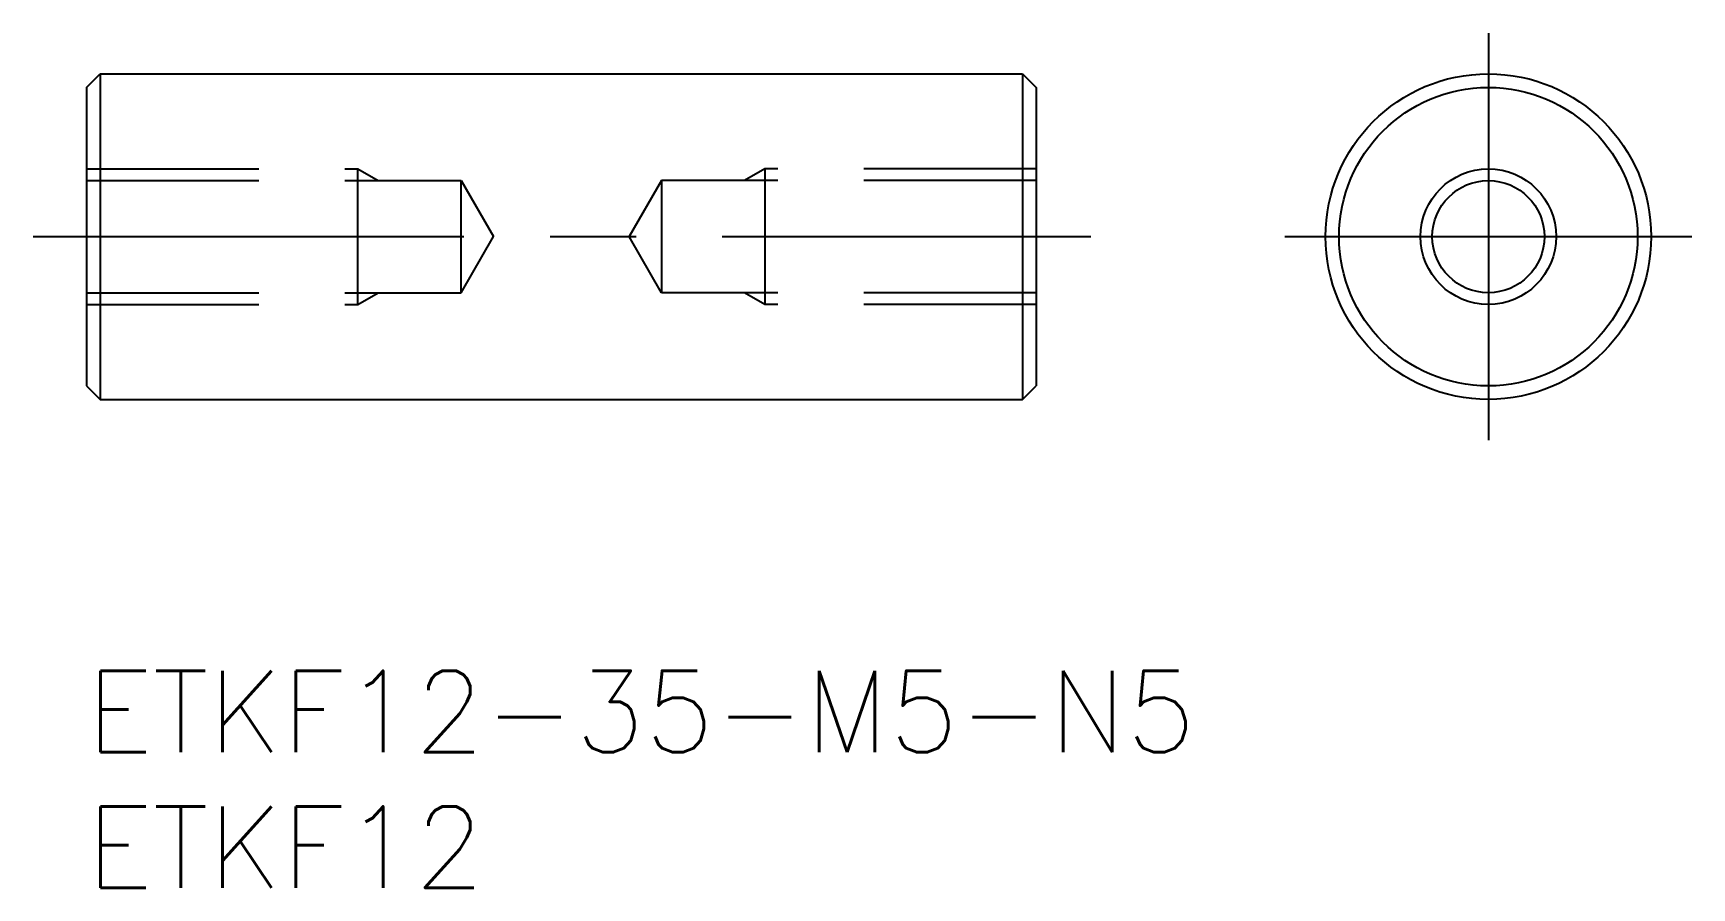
# Model space of a CAD drawing. Extents: x -2 to 59.2, y -8 to 23.5.
import ezdxf

# ---------------------------------------------------------------- set-up
doc = ezdxf.new("R2010")
doc.units = 0
doc.header["$LTSCALE"] = 0.5
doc.linetypes.add('CENTER', pattern=[50.8, 31.75, -6.35, 6.35, -6.35])
doc.linetypes.add('DASHED', pattern=[19.05, 12.7, -6.35])
for name, color, linetype in [('MSM_CENTER', 1, 'CENTER'), ('MSM_CONTINUOUS', 7, 'CONTINUOUS'), ('MSM_DASHED', 4, 'DASHED'), ('MSM_NARROW', 5, 'CONTINUOUS'), ('MSM_PART_NUMBER', 7, 'CONTINUOUS')]:
    doc.layers.add(name, color=color, linetype=linetype)
doc.styles.get("Standard").update_dxf_attribs({"font": 'txt.shx', "height": 3, "bigfont": 'bigfont.shx'})

# ---------------------------------------------------------------- blocks, each defined once
blk = doc.blocks.new('*U5')
at = {"layer": 'MSM_PART_NUMBER'}
blk.add_text('ETKF12-35-M5-N5', height=3, dxfattribs=at).set_placement((0, -3))
blk = doc.blocks.new('*U6')
at = {"layer": 'MSM_PART_NUMBER'}
blk.add_text('ETKF12', height=3, dxfattribs=at).set_placement((0, -8))

msp = doc.modelspace()

# ---------------------------------------------------------------- linework, layer by layer
at = {"layer": 'MSM_CENTER'}
for p, q in [((51.666, 23.5), (51.666, 8.5)), ((-1.968, 16), (37.019, 16)), ((44.166, 16), (59.166, 16))]:
    msp.add_line(p, q, dxfattribs=at)
at = {"layer": 'MSM_CONTINUOUS'}
for p, q in [((0, 21.5), (0.5, 22)), ((0, 21.5), (0, 10.5)), ((0.5, 22), (34.5, 22)), ((0.5, 22), (0.5, 10)), ((34.5, 22), (34.5, 10)), ((34.5, 22), (35, 21.5)), ((35, 21.5), (35, 10.5)), ((0, 10.5), (0.5, 10)), ((34.5, 10), (35, 10.5)), ((0.5, 10), (34.5, 10))]:
    msp.add_line(p, q, dxfattribs=at)
for radius in [6, 5.5, 2.067]:
    msp.add_circle((51.666, 16), radius, dxfattribs=at)
at = {"layer": 'MSM_DASHED'}
for p, q in [((0, 18.5), (10, 18.5)), ((10, 13.5), (10, 18.5)), ((10, 18.5), (10.75, 18.067)), ((25, 18.5), (24.25, 18.067)), ((35, 18.5), (25, 18.5)), ((25, 18.5), (25, 13.5)), ((0, 18.067), (13.807, 18.067)), ((13.807, 13.933), (13.807, 18.067)), ((13.807, 18.067), (15, 16)), ((21.193, 18.067), (20, 16)), ((35, 18.067), (21.193, 18.067)), ((21.193, 18.067), (21.193, 13.933)), ((13.807, 13.933), (15, 16)), ((21.193, 13.933), (20, 16)), ((0, 13.933), (13.807, 13.933)), ((0, 13.5), (10, 13.5)), ((10, 13.5), (10.75, 13.933)), ((35, 13.933), (21.193, 13.933)), ((25, 13.5), (24.25, 13.933)), ((35, 13.5), (25, 13.5))]:
    msp.add_line(p, q, dxfattribs=at)
at = {"layer": 'MSM_NARROW'}
msp.add_circle((51.666, 16), 2.5, dxfattribs=at)

# ---------------------------------------------------------------- block references
at = {"layer": 'MSM_CONTINUOUS'}
for name in ['*U5', '*U6']:
    msp.add_blockref(name, (0, 0), dxfattribs=at)

doc.saveas('drawing.dxf')
